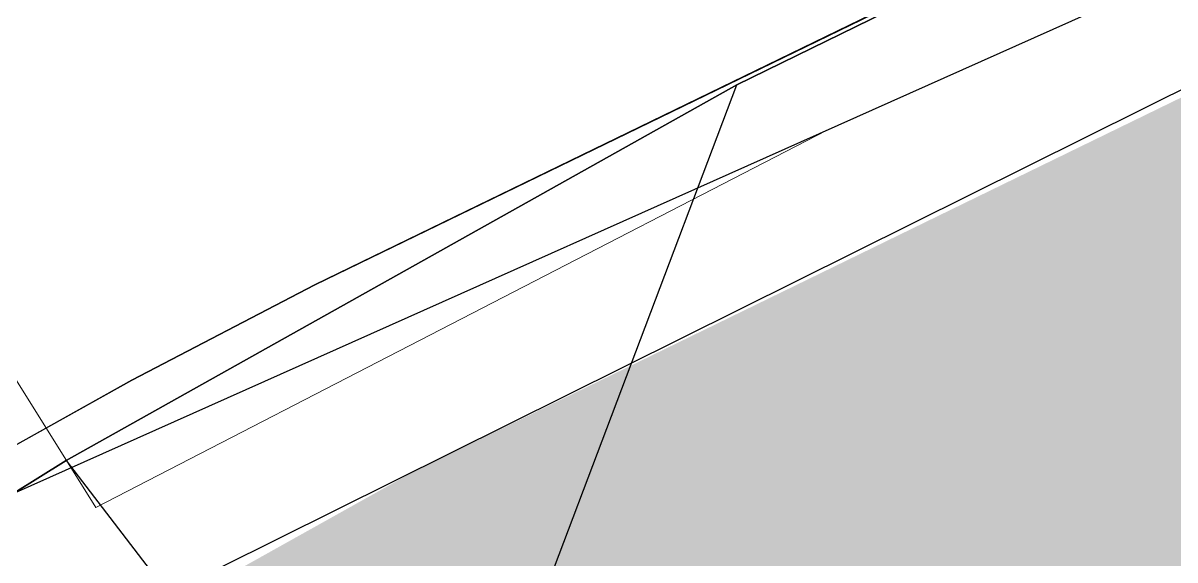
# Model space of a CAD drawing. Header units: metres. Extents: x 507649 to 508899, y 6966965 to 6967377.
# Drawn here: x 507767.841 to 507770.214, y 6967260.552 to 6967261.659 of the extents above; entities that cross this region are included whole.
import ezdxf

# ---------------------------------------------------------------- set-up
doc = ezdxf.new("R2010")
doc.units = ezdxf.units.M
doc.layers.add('_PROP-BDY', color=6, linetype='Continuous', plot=False)
doc.layers.add('A-FLOR', color=252, linetype='Continuous', lineweight=5)
for name, color, linetype in [('C_TEXT_2.5', 7, 'Continuous'), ('HATCH_LANDSCAPE', 1, 'Continuous'), ('KRB_LIP', 6, 'Continuous'), ('mga2020bdy', 252, 'Continuous'), ('mga2020ROAD_KERB_BACK', 252, 'Continuous'), ('mga2020ROAD_KERB_LIP', 252, 'Continuous'), ('PAV_CREST SAG', 2, 'Continuous'), ('PAV_FOOTPATH', 101, 'Continuous'), ('TIN BORDER', 5, 'Continuous')]:
    doc.layers.add(name, color=color, linetype=linetype)
doc.layers.add('HATCH_PAVEMENT_FOOTPATH', color=7, linetype='Continuous', true_color=0xffe8a3)

# ---------------------------------------------------------------- blocks, each defined once
blk = doc.blocks.new('XD_HATCH')
at = {"layer": 'HATCH_LANDSCAPE', "ltscale": 0.5}
h = blk.add_hatch(dxfattribs=at)
h.set_pattern_fill('GRASS', color=256, scale=0.05)
h.set_pattern_definition([(212.013854887, (0, 0), (-0.28538859865, -1.2375190291), [0.238125, -1.557926224]), (167.013854887, (0, 0), (-0.28538859868, -1.23751902925), [0.238125, -1.031875]), (257.013854887, (0, 0), (1.23751902925, -0.28538859868), [0.238125, -1.031875])])
h.paths.add_polyline_path([(507773.231, 6967254.5403), (507795.1886, 6967268.2729), (507798.4566, 6967269.0609), (507801.7069, 6967269.222), (507805.3767, 6967268.6729), (507808.7612, 6967267.4786), (507811.6257, 6967265.8217), (507814.67, 6967263.1345), (507817.3384, 6967259.6469), (507819.0304, 6967256.9433), (507820.4026, 6967254.7492), (507825.1395, 6967249.8154), (507839.4219, 6967226.9278), (507827.0153, 6967211.6575), (507816.098, 6967209.5361), (507803.586, 6967223.8952), (507801.4694, 6967222.0543), (507795.9398, 6967228.4309), (507787.7173, 6967237.8821)])
h.paths.add_polyline_path([(507824.7568, 6967208.8777), (507817.8418, 6967207.5341), (507820.8548, 6967204.075)])
h.paths.add_polyline_path([(507794.222, 6967274.0798), (507795.5704, 6967270.4222), (507794.4038, 6967270.141), (507792.7219, 6967269.0684), (507771.8963, 6967256.0787), (507768.8747, 6967259.5551), (507768.6503, 6967260.7366), (507773.1109, 6967262.9105), (507788.3829, 6967269.8302), (507789.0653, 6967270.1789), (507789.74, 6967270.665), (507790.1143, 6967270.9786), (507791.6115, 6967272.2332), (507793.7832, 6967273.9277)])
at = {"layer": 'HATCH_PAVEMENT_FOOTPATH'}
h = blk.add_hatch(color=256, dxfattribs=at)
h.dxf.hatch_style = 1
h.paths.add_polyline_path([(507751.8789, 6967248.3707), (507750.8192, 6967250.0668), (507764.199, 6967258.2482), (507768.6503, 6967260.7366), (507768.8747, 6967259.5551), (507765.4333, 6967257.405), (507765.6876, 6967256.9979)])
blk = doc.blocks.new('XE_SURVEY')
at = {"layer": 'mga2020bdy'}
blk.add_polyline3d([(507733.0248, 6967239.0482, 4.469), (507736.0993, 6967240.9477, 4.4527), (507736.6834, 6967241.3067, 4.4393), (507736.9844, 6967241.4339, 4.4329), (507737.975, 6967242.3757, 4.4239), (507738.0041, 6967242.4202, 4.4222), (507740.823, 6967244.1743, 4.4566), (507752.055, 6967251.1994, 4.5262), (507759.1248, 6967255.6432, 4.4809), (507762.5143, 6967257.7594, 4.509), (507764.0703, 6967258.6973, 4.5203), (507768.0649, 6967260.9222, 4.5487), (507768.4417, 6967261.119, 4.552), (507772.9333, 6967263.3018, 4.591), (507777.8674, 6967265.5383, 4.6363), (507783.8819, 6967268.22, 4.6925)], dxfattribs=at)
at = {"layer": 'mga2020ROAD_KERB_BACK'}
blk.add_polyline3d([(507738.2228, 6967241.4591, 4.5329), (507740.5152, 6967242.8258, 4.5216), (507741.08, 6967243.8212, 4.5636), (507746.5121, 6967247.2219, 4.6144), (507752.2955, 6967250.8388, 4.6445), (507757.8965, 6967254.3534, 4.6285), (507759.1736, 6967254.499, 4.5861), (507761.3848, 6967256.0005, 4.6263), (507762.5074, 6967257.2531, 4.6308), (507763.0964, 6967257.6156, 4.6351), (507767.4311, 6967260.1022, 4.6661), (507768.2485, 6967260.5368, 4.6718), (507771.8944, 6967262.3499, 4.7037), (507773.1568, 6967262.9317, 4.7146), (507778.0594, 6967265.1621, 4.7595), (507784.0446, 6967267.8262, 4.8092)], dxfattribs=at)
at = {"layer": 'mga2020ROAD_KERB_LIP'}
blk.add_polyline3d([(507783.8819, 6967268.22, 4.6925), (507777.8674, 6967265.5383, 4.6363), (507772.9333, 6967263.3018, 4.591), (507768.4417, 6967261.119, 4.552), (507768.0649, 6967260.9222, 4.5487), (507764.0703, 6967258.6973, 4.5203), (507762.5143, 6967257.7594, 4.509), (507759.1248, 6967255.6432, 4.4809), (507757.4654, 6967254.5665, 4.4958), (507752.055, 6967251.1994, 4.5262), (507746.2396, 6967247.5524, 4.5016), (507740.823, 6967244.1743, 4.4566), (507737.975, 6967242.3757, 4.4239)], dxfattribs=at)
blk = doc.blocks.new('25027_BNP_Skygate Play-Sheet - 000101 - SITE PLAN')
at = {"layer": '_PROP-BDY'}
blk.add_line((-2230178.18, 3986425.65), (-2226983.37, 4009381.75), dxfattribs=at)
at = {"layer": 'A-FLOR'}
for p, q in [((-2226983.37, 4009250.35), (-2226983.37, 4013143.92)), ((-2227236.87, 4007560.26), (-2227097.85, 4009250.35)), ((-2220825.85, 4009250.35), (-2227097.85, 4009250.35))]:
    blk.add_line(p, q, dxfattribs=at)
blk = doc.blocks.new('XE_ARCH')
at = {"xscale": 0.001, "yscale": 0.001, "zscale": 0.001, "rotation": 121.996}
blk.add_blockref('25027_BNP_Skygate Play-Sheet - 000101 - SITE PLAN', (509988.1258, 6971273.7702), dxfattribs=at)
blk = doc.blocks.new('A$Cbbbd136e')
at = {"layer": 'TIN BORDER'}
blk.add_lwpolyline([(507817.1687, 6967271.1876), (507813.8445, 6967273.6154), (507808.9288, 6967275.4774), (507808.1997, 6967275.7245), (507804.9525, 6967276.4595), (507804.528, 6967276.5138), (507801.6279, 6967276.6376), (507799.5718, 6967276.4661), (507796.8888, 6967275.7211), (507794.1811, 6967274.1743), (507792.7892, 6967273.0951), (507788.3, 6967270.1058), (507772.9333, 6967263.3018), (507769.3113, 6967261.5314), (507767.9299, 6967260.7572), (507767.8185, 6967260.6875), (507764.6279, 6967258.6941), (507750.7608, 6967250.1603), (507738.4955, 6967242.8299), (507737.9172, 6967242.489), (507736.5955, 6967241.3754), (507732.9355, 6967239.1162)], dxfattribs=at)
blk = doc.blocks.new('XD_DESIGN BASE_1')
at = {"layer": 'KRB_LIP'}
blk.add_polyline3d([(507743.2597, 6967217.2114, 5.008), (507739.3059, 6967223.5285, 5.0155), (507739.3059, 6967223.5285, 5.0155), (507736.1297, 6967228.818, 4.9921), (507736.1297, 6967228.818, 4.9921), (507735.2572, 6967230.3489, 4.9038), (507734.7946, 6967232.0493, 4.8154), (507734.7713, 6967233.8113, 4.7271), (507734.7713, 6967233.8113, 4.7271), (507735.0309, 6967235.0921, 4.6748), (507735.5247, 6967236.302, 4.6224), (507735.5247, 6967236.302, 4.6224), (507736.2335, 6967237.4015, 4.57), (507737.1382, 6967238.3463, 4.5176), (507737.1382, 6967238.3463, 4.5176), (507739.7938, 6967240.6545, 4.5), (507750.7608, 6967250.1603, 4.6008), (507764.6279, 6967258.6941, 4.626), (507767.8185, 6967260.6875, 4.6018), (507767.9299, 6967260.7572, 4.601), (507769.3113, 6967261.5314, 4.5891), (507772.9333, 6967263.3018, 4.62)], dxfattribs=at)
at = {"layer": 'PAV_CREST SAG'}
for points in [[(507732.9355, 6967239.1162, 4.4693), (507736.5955, 6967241.3754, 4.4396), (507737.9172, 6967242.489, 4.4221), (507738.4955, 6967242.8299, 4.4145), (507750.7608, 6967250.1603, 4.6008), (507764.6279, 6967258.6941, 4.626), (507767.8185, 6967260.6875, 4.6018), (507767.9299, 6967260.7572, 4.601), (507769.3113, 6967261.5314, 4.5891), (507772.9333, 6967263.3018, 4.62), (507788.3, 6967270.1058, 4.7593), (507792.7892, 6967273.0951, 4.8954), (507794.1811, 6967274.1743, 4.9112), (507796.8888, 6967275.7211, 4.8316), (507799.5718, 6967276.4661, 4.9677), (507801.6279, 6967276.6376, 4.9723), (507804.528, 6967276.5138, 4.9791), (507804.9525, 6967276.4595, 4.9766), (507808.1997, 6967275.7245, 4.9574), (507808.9288, 6967275.4774, 4.953), (507813.8445, 6967273.6154, 4.8547), (507817.1687, 6967271.1876, 4.8622)], [(507765.2637, 6967257.6764, 4.776), (507768.6586, 6967259.8037, 4.751), (507769.3113, 6967261.5314, 4.5891)]]:
    blk.add_polyline3d(points, dxfattribs=at)
at = {"layer": 'PAV_FOOTPATH'}
blk.add_polyline3d([(507767.9299, 6967260.7572, 4.601), (507768.6586, 6967259.8037, 4.751), (507769.6426, 6967258.6716, 4.766), (507770.1771, 6967258.0567, 4.8067), (507771.8963, 6967256.0787, 4.9378), (507773.2246, 6967254.5504, 4.958), (507774.7337, 6967252.8141, 5.05), (507776.8658, 6967250.3612, 5.1302), (507787.6926, 6967237.9048, 5.1302), (507789.9747, 6967239.8797, 5.1), (507796.2359, 6967232.6979, 5.1), (507795.9286, 6967228.4506, 5.138), (507801.4694, 6967222.0543, 5.138), (507803.5849, 6967223.8943, 5.11), (507816.098, 6967209.5361, 5.11)], dxfattribs=at)
at = {"layer": 'TIN BORDER'}
blk.add_blockref('A$Cbbbd136e', (0, 0), dxfattribs=at)

msp = doc.modelspace()

# ---------------------------------------------------------------- block references
at = {"layer": 'C_TEXT_2.5'}
for name in ['XD_HATCH', 'XE_SURVEY']:
    msp.add_blockref(name, (0, 0), dxfattribs=at)

# ---------------------------------------------------------------- next in the draw order: block references
msp.add_blockref('XE_ARCH', (0, 0), dxfattribs=at)

# ---------------------------------------------------------------- next in the draw order: block references
msp.add_blockref('XD_DESIGN BASE_1', (0, 0), dxfattribs=at)

doc.saveas('drawing.dxf')
